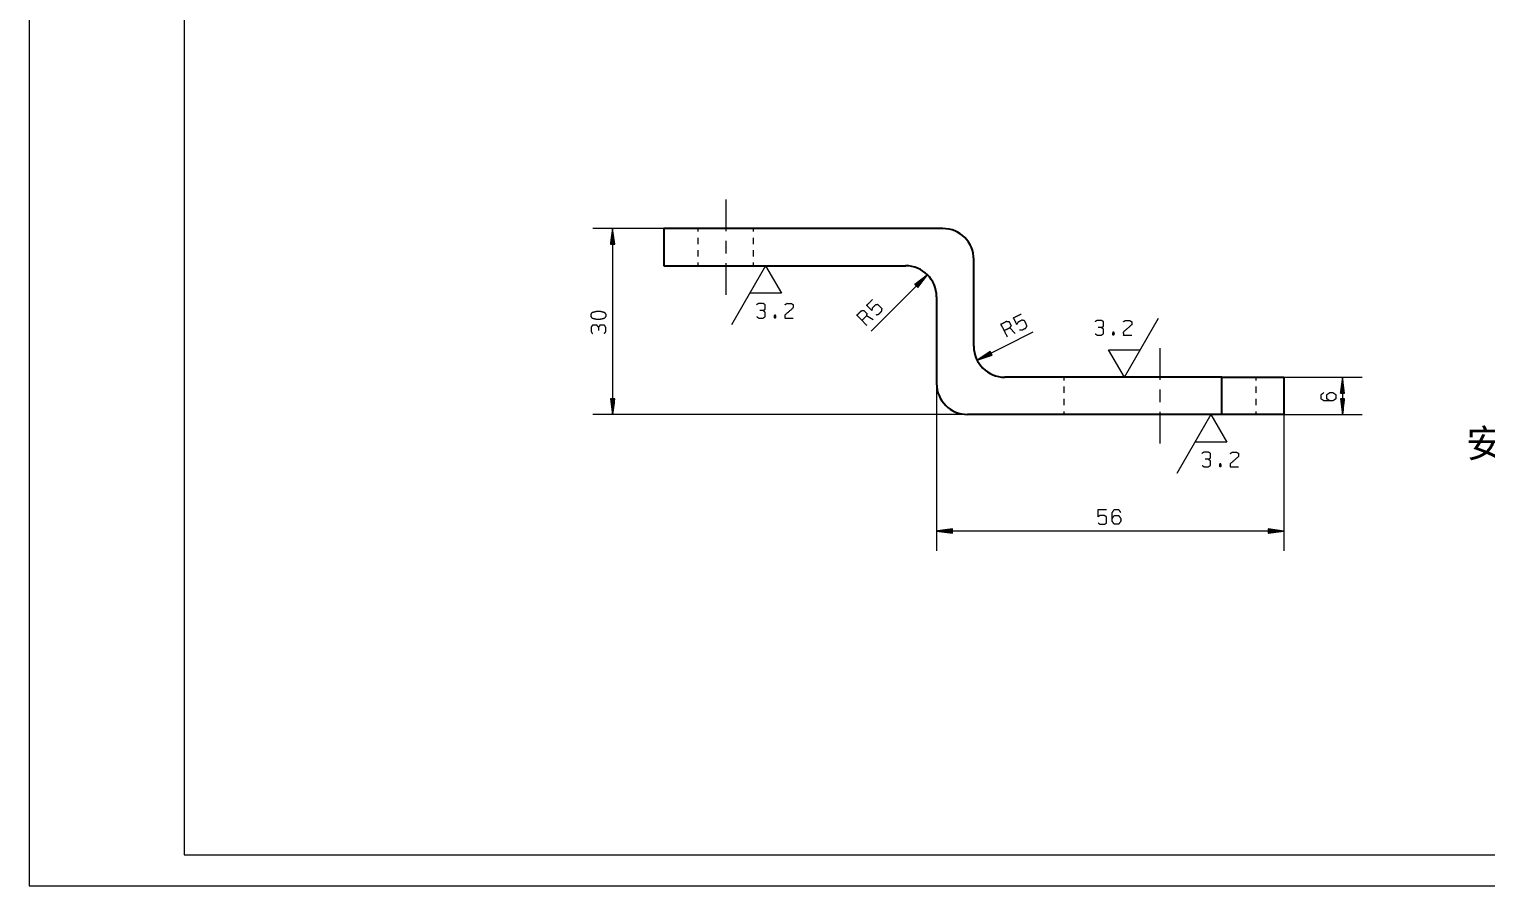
# Model space of a CAD drawing. Header units: millimetres. Extents: x 0 to 420, y 0 to 297.
# Drawn here: x 0 to 234.9, y 0 to 138.2 of the extents above; entities that cross this region are included whole.
import ezdxf

# ---------------------------------------------------------------- set-up
doc = ezdxf.new("R2010")
doc.units = ezdxf.units.MM
doc.layers.add('101', color=7, linetype='Continuous', true_color=0xffffff)

msp = doc.modelspace()

# ---------------------------------------------------------------- linework, layer by layer
at = {"layer": '101', "color": 133, "linetype": 'Continuous', "lineweight": 18}
for p, q in [((0, 297), (0, 0)), ((25, 292), (25, 5)), ((25, 5), (415, 5)), ((0, 0), (420, 0))]:
    msp.add_line(p, q, dxfattribs=at)
at = {"layer": '101', "color": 22, "linetype": 'Continuous', "lineweight": 18}
for p, q in [((102.31, 106.07), (90.9, 106.07)), ((94.07, 106.07), (93.74, 103.53)), ((94.05, 103.53), (94.05, 105.87)), ((94.07, 106.07), (94.07, 76.07)), ((94.41, 103.53), (94.07, 106.07)), ((94.1, 103.53), (94.1, 105.87)), ((93.74, 103.53), (93.74, 103.56)), ((93.74, 103.53), (93.74, 103.56)), ((93.74, 103.53), (94.41, 103.53)), ((93.79, 103.53), (93.79, 103.94)), ((93.84, 103.53), (93.84, 104.33)), ((93.89, 103.53), (93.89, 104.72)), ((93.94, 103.53), (93.94, 105.1)), ((94, 103.53), (94, 105.49)), ((94.15, 103.53), (94.15, 105.49)), ((94.2, 103.53), (94.2, 105.1)), ((94.25, 103.53), (94.25, 104.72)), ((94.3, 103.53), (94.3, 104.33)), ((94.35, 103.53), (94.35, 103.94)), ((94.4, 103.53), (94.4, 103.56)), ((94.4, 103.53), (94.4, 103.56)), ((122.55, 100.07), (114.93, 100.07)), ((144.83, 98.61), (135.78, 89.51)), ((144.83, 98.61), (142.81, 97.05)), ((142.81, 97.04), (142.83, 97.07)), ((142.81, 97.04), (142.83, 97.07)), ((142.81, 97.05), (143.28, 96.58)), ((142.84, 97.01), (143.14, 97.3)), ((142.88, 96.97), (143.45, 97.54)), ((142.92, 96.94), (143.76, 97.78)), ((142.95, 96.9), (144.06, 98.02)), ((142.99, 96.86), (144.37, 98.26)), ((143.02, 96.83), (144.68, 98.49)), ((143.06, 96.79), (144.72, 98.46)), ((143.1, 96.76), (144.48, 98.15)), ((143.13, 96.72), (144.24, 97.84)), ((143.17, 96.69), (144.01, 97.53)), ((143.21, 96.65), (143.77, 97.22)), ((143.24, 96.61), (143.54, 96.91)), ((143.28, 96.58), (144.83, 98.61)), ((143.28, 96.58), (143.3, 96.6)), ((143.28, 96.58), (143.3, 96.6)), ((152.85, 84.81), (161.88, 89.38)), ((154.96, 86.25), (152.85, 84.81)), ((152.85, 84.81), (155.26, 85.66)), ((155.1, 85.98), (153.01, 84.92)), ((155.13, 85.93), (153.03, 84.87)), ((155.08, 86.02), (153.33, 85.14)), ((155.15, 85.89), (153.4, 85)), ((155.06, 86.07), (153.65, 85.36)), ((155.17, 85.84), (153.77, 85.13)), ((155.03, 86.11), (153.97, 85.58)), ((155.19, 85.8), (154.13, 85.26)), ((155.01, 86.16), (154.29, 85.8)), ((155.22, 85.75), (154.5, 85.39)), ((154.99, 86.2), (154.62, 86.02)), ((155.24, 85.71), (154.87, 85.52)), ((154.96, 86.25), (154.94, 86.24)), ((154.96, 86.25), (154.94, 86.24)), ((155.26, 85.66), (154.96, 86.25)), ((155.26, 85.66), (155.23, 85.65)), ((155.26, 85.66), (155.23, 85.65)), ((146.31, 81.07), (146.31, 54.08)), ((172.8, 82.07), (180.42, 82.07)), ((202.31, 82.07), (214.94, 82.07)), ((211.76, 82.07), (211.43, 79.53)), ((211.48, 79.53), (211.48, 79.94)), ((211.53, 79.53), (211.53, 80.33)), ((211.58, 79.53), (211.58, 80.72)), ((211.63, 79.53), (211.63, 81.1)), ((211.68, 79.53), (211.68, 81.49)), ((211.74, 79.53), (211.74, 81.87)), ((212.1, 79.53), (211.76, 82.07)), ((211.76, 82.07), (211.76, 76.07)), ((211.79, 79.53), (211.79, 81.87)), ((211.84, 79.53), (211.84, 81.49)), ((211.89, 79.53), (211.89, 81.1)), ((211.94, 79.53), (211.94, 80.72)), ((211.99, 79.53), (211.99, 80.33)), ((212.04, 79.53), (212.04, 79.94)), ((93.74, 78.61), (93.74, 78.57)), ((93.74, 78.61), (93.74, 78.57)), ((94.41, 78.61), (93.74, 78.61)), ((93.74, 78.61), (94.07, 76.07)), ((93.79, 78.61), (93.79, 78.19)), ((93.84, 78.61), (93.84, 77.8)), ((93.89, 78.61), (93.89, 77.42)), ((93.94, 78.61), (93.94, 77.03)), ((94, 78.61), (94, 76.64)), ((94.05, 78.61), (94.05, 76.26)), ((94.07, 76.07), (94.41, 78.61)), ((94.1, 78.61), (94.1, 76.26)), ((94.15, 78.61), (94.15, 76.64)), ((94.2, 78.61), (94.2, 77.03)), ((94.25, 78.61), (94.25, 77.42)), ((94.3, 78.61), (94.3, 77.8)), ((94.35, 78.61), (94.35, 78.19)), ((94.4, 78.61), (94.4, 78.57)), ((94.4, 78.61), (94.4, 78.57)), ((211.43, 79.53), (211.43, 79.56)), ((211.43, 79.53), (211.43, 79.56)), ((211.43, 79.53), (212.1, 79.53)), ((211.43, 78.61), (211.76, 76.07)), ((211.43, 78.61), (211.43, 78.57)), ((212.1, 78.61), (211.43, 78.61)), ((211.43, 78.61), (211.43, 78.57)), ((211.48, 78.61), (211.48, 78.19)), ((211.53, 78.61), (211.53, 77.8)), ((211.58, 78.61), (211.58, 77.42)), ((211.63, 78.61), (211.63, 77.03)), ((211.68, 78.61), (211.68, 76.64)), ((211.74, 78.61), (211.74, 76.26)), ((211.76, 76.07), (212.1, 78.61)), ((211.79, 78.61), (211.79, 76.26)), ((211.84, 78.61), (211.84, 76.64)), ((211.89, 78.61), (211.89, 77.03)), ((211.94, 78.61), (211.94, 77.42)), ((211.99, 78.61), (211.99, 77.8)), ((212.04, 78.61), (212.04, 78.19)), ((212.09, 79.53), (212.09, 79.56)), ((212.09, 79.53), (212.09, 79.56)), ((212.09, 78.61), (212.09, 78.57)), ((212.09, 78.61), (212.09, 78.57)), ((151.31, 76.07), (90.9, 76.07)), ((194.35, 76.07), (186.73, 76.07)), ((202.31, 76.07), (214.94, 76.07)), ((202.31, 76.07), (202.31, 54.08)), ((148.85, 57.59), (146.31, 57.25)), ((146.31, 57.25), (148.85, 56.92)), ((202.31, 57.25), (146.31, 57.25)), ((148.85, 57.28), (146.5, 57.28)), ((148.85, 57.23), (146.5, 57.23)), ((148.85, 57.33), (146.89, 57.33)), ((148.85, 57.18), (146.89, 57.18)), ((148.85, 57.38), (147.27, 57.38)), ((148.85, 57.13), (147.27, 57.13)), ((148.85, 57.43), (147.66, 57.43)), ((148.85, 57.08), (147.66, 57.08)), ((148.85, 57.48), (148.05, 57.48)), ((148.85, 57.03), (148.05, 57.03)), ((148.85, 57.53), (148.43, 57.53)), ((148.85, 56.98), (148.43, 56.98)), ((148.85, 57.58), (148.82, 57.58)), ((148.85, 57.58), (148.82, 57.58)), ((148.85, 56.92), (148.82, 56.92)), ((148.85, 56.92), (148.82, 56.92)), ((148.85, 56.92), (148.85, 57.59)), ((202.31, 57.25), (199.77, 57.59)), ((199.77, 57.59), (199.77, 56.92)), ((199.77, 57.58), (199.8, 57.58)), ((199.77, 57.58), (199.8, 57.58)), ((199.77, 57.53), (200.19, 57.53)), ((199.77, 57.48), (200.57, 57.48)), ((199.77, 57.43), (200.96, 57.43)), ((199.77, 57.38), (201.34, 57.38)), ((199.77, 57.33), (201.73, 57.33)), ((199.77, 57.28), (202.12, 57.28)), ((199.77, 56.92), (202.31, 57.25)), ((199.77, 57.23), (202.12, 57.23)), ((199.77, 57.18), (201.73, 57.18)), ((199.77, 57.13), (201.34, 57.13)), ((199.77, 57.08), (200.96, 57.08)), ((199.77, 57.03), (200.57, 57.03)), ((199.77, 56.98), (200.19, 56.98)), ((199.77, 56.92), (199.8, 56.92)), ((199.77, 56.92), (199.8, 56.92))]:
    msp.add_line(p, q, dxfattribs=at)
at = {"layer": '101', "color": 251, "linetype": 'Continuous', "lineweight": 25}
for p, q in [((102.31, 106.07), (102.31, 100.07)), ((147.31, 106.07), (102.31, 106.07)), ((152.31, 87.07), (152.31, 101.07)), ((102.31, 100.07), (141.31, 100.07)), ((146.31, 95.07), (146.31, 81.07)), ((192.31, 82.07), (157.31, 82.07)), ((192.31, 82.07), (202.31, 82.07)), ((192.31, 76.07), (192.31, 82.07)), ((202.31, 82.07), (202.31, 76.07)), ((192.31, 76.07), (151.31, 76.07)), ((202.31, 76.07), (192.31, 76.07))]:
    msp.add_line(p, q, dxfattribs=at)
at = {"layer": '101', "color": 53, "linetype": 'Continuous', "lineweight": 18}
for p, q in [((107.81, 106.07), (107.81, 105.57)), ((116.81, 105.57), (116.81, 106.07)), ((107.81, 104.57), (107.81, 103.57)), ((116.81, 103.57), (116.81, 104.57)), ((107.81, 102.57), (107.81, 101.57)), ((116.81, 101.57), (116.81, 102.57)), ((107.81, 100.57), (107.81, 100.07)), ((116.81, 100.07), (116.81, 100.57)), ((166.81, 82.07), (166.81, 81.57)), ((166.81, 80.57), (166.81, 79.57)), ((197.81, 81.57), (197.81, 82.07)), ((197.81, 79.57), (197.81, 80.57)), ((166.81, 78.57), (166.81, 77.57)), ((197.81, 77.57), (197.81, 78.57)), ((166.81, 76.57), (166.81, 76.07)), ((197.81, 76.07), (197.81, 76.57))]:
    msp.add_line(p, q, dxfattribs=at)
at = {"layer": '101', "color": 151, "linetype": 'Continuous', "lineweight": 18}
for p, q in [((112.31, 104.07), (112.31, 102.06)), ((182.31, 80.07), (182.31, 78.06))]:
    msp.add_line(p, q, dxfattribs=at)
at = {"layer": '101', "color": 163, "linetype": 'Continuous', "lineweight": 13}
for p, q in [((118.74, 100.07), (113.24, 90.55)), ((118.74, 100.07), (121.31, 95.62)), ((121.31, 95.62), (116.17, 95.62)), ((176.61, 82.07), (182.11, 91.59)), ((176.61, 82.07), (174.04, 86.52)), ((174.04, 86.52), (179.18, 86.52)), ((190.54, 76.07), (185.04, 66.55)), ((190.54, 76.07), (193.1, 71.62)), ((193.1, 71.62), (187.97, 71.62))]:
    msp.add_line(p, q, dxfattribs=at)
at = {"layer": '101', "color": 72, "linetype": 'Continuous', "lineweight": 18}
for p, q in [((120.18, 92.08), (120.34, 91.65)), ((136.08, 91.35), (134.99, 91.96)), ((158.96, 89.13), (158.12, 90.05)), ((174.73, 89.33), (174.89, 88.9)), ((191.97, 68.08), (192.13, 67.65))]:
    msp.add_line(p, q, dxfattribs=at)
at = {"layer": '101', "color": 251, "linetype": 'Continuous', "lineweight": 25}
for centre, start, end in [((147.31, 101.07), 0, 90), ((141.31, 95.07), 0, 90), ((157.31, 87.07), 180, 270), ((151.31, 81.07), 180, 270)]:
    msp.add_arc(centre, 5, start, end, dxfattribs=at)
at = {"layer": '101', "color": 22, "linetype": 'Continuous', "lineweight": 18}
msp.add_arc((157.31, 87.07), 5, 174.4246, 180, dxfattribs=at)
at = {"layer": '101', "color": 151, "linetype": 'Continuous', "lineweight": 18}
for points, knots in [([(112.31, 110.74), (112.31, 109.15), (112.31, 105.66)], [0, 0, 0.312241, 1, 1]), ([(112.31, 100.48), (112.31, 98.57), (112.31, 95.39)], [0, 0, 0.375517, 1, 1]), ([(182.31, 86.74), (182.31, 85.15), (182.31, 81.66)], [0, 0, 0.312242, 1, 1]), ([(182.31, 76.48), (182.31, 74.57), (182.31, 71.39)], [0, 0, 0.375516, 1, 1])]:
    msp.add_open_spline(points, degree=1, knots=knots, dxfattribs=at)
at = {"layer": '101', "color": 72, "linetype": 'Continuous', "lineweight": 18}
for points, knots in [([(118.33, 92.83), (118.66, 93.05), (118.66, 93.78), (118.33, 94), (117.64, 94), (117.3, 93.78)], [0, 0, 0.153874, 0.429855, 0.583729, 0.846126, 1, 1]), ([(121.87, 93.78), (122.19, 94), (122.88, 94), (123.21, 93.78), (123.21, 93.3), (121.85, 92.1), (121.87, 91.63), (123.21, 91.63)], [0, 0, 0.069692, 0.192977, 0.265273, 0.350228, 0.674741, 0.759753, 1, 1]), ([(136.57, 92.16), (136.96, 92.24), (137.45, 92.73), (137.52, 93.13), (136.85, 93.8), (136.44, 93.73), (135.95, 93.25), (135.87, 92.85), (135.04, 93.68), (136, 94.64)], [0, 0, 0.062229, 0.168344, 0.230573, 0.376817, 0.441266, 0.547381, 0.609608, 0.79049, 1, 1]), ([(92.98, 92.23), (92.73, 92.57), (92.03, 92.74), (91.55, 92.74), (90.83, 92.57), (90.6, 92.23), (90.6, 91.9), (90.83, 91.56), (91.55, 91.38), (92.03, 91.4), (92.73, 91.56), (92.98, 91.9), (92.98, 92.23)], [0, 0, 0.067526, 0.183972, 0.260584, 0.380943, 0.446141, 0.500306, 0.565504, 0.685864, 0.762529, 0.878309, 0.945835, 1, 1]), ([(117.32, 91.85), (117.64, 91.63), (118.33, 91.63), (118.66, 91.85), (118.66, 92.58), (118.33, 92.83), (117.81, 92.83)], [0, 0, 0.124121, 0.343688, 0.472447, 0.703378, 0.836733, 1, 1]), ([(120.18, 91.65), (120.34, 91.65), (120.42, 91.88), (120.34, 92.08), (120.18, 92.08), (120.09, 91.88), (120.18, 91.65), (120.34, 92.08)], [0, 0, 0.093974, 0.236783, 0.365957, 0.459931, 0.589105, 0.731914, 1, 1]), ([(135.13, 90.4), (133.45, 92.07), (134.16, 92.79), (134.55, 92.87), (135.07, 92.36), (134.99, 91.96), (134.28, 91.25)], [0, 0, 0.400951, 0.571034, 0.639276, 0.761672, 0.829916, 1, 1]), ([(159.68, 89.74), (160.08, 89.69), (160.7, 90), (160.89, 90.36), (160.46, 91.2), (160.05, 91.28), (159.44, 90.96), (159.24, 90.61), (158.71, 91.66), (159.92, 92.27)], [0, 0, 0.062228, 0.168344, 0.230571, 0.376815, 0.441265, 0.54738, 0.609608, 0.79049, 1, 1]), ([(91.78, 90.13), (91.55, 90.47), (90.83, 90.47), (90.6, 90.13), (90.6, 89.44), (90.83, 89.11)], [0, 0, 0.153874, 0.429851, 0.583726, 0.846126, 1, 1]), ([(92.75, 89.13), (92.98, 89.44), (92.98, 90.13), (92.75, 90.47), (92.03, 90.47), (91.78, 90.13), (91.78, 89.62)], [0, 0, 0.12412, 0.34369, 0.472447, 0.703377, 0.836731, 1, 1]), ([(157.77, 88.52), (156.69, 90.64), (157.59, 91.1), (157.99, 91.05), (158.32, 90.4), (158.12, 90.05), (157.22, 89.59)], [0, 0, 0.400951, 0.571035, 0.639278, 0.761673, 0.829915, 1, 1]), ([(172.88, 90.08), (173.22, 90.3), (173.22, 91.03), (172.88, 91.25), (172.19, 91.25), (171.86, 91.03)], [0, 0, 0.153875, 0.429853, 0.583728, 0.846125, 1, 1]), ([(171.87, 89.1), (172.19, 88.88), (172.88, 88.88), (173.22, 89.1), (173.22, 89.83), (172.88, 90.08), (172.37, 90.08)], [0, 0, 0.124121, 0.343687, 0.472445, 0.703376, 0.836731, 1, 1]), ([(174.73, 88.9), (174.89, 88.9), (174.98, 89.13), (174.89, 89.33), (174.73, 89.33), (174.65, 89.13), (174.73, 88.9), (174.89, 89.33)], [0, 0, 0.09398, 0.236785, 0.365957, 0.459936, 0.589108, 0.731913, 1, 1]), ([(176.43, 91.03), (176.75, 91.25), (177.43, 91.25), (177.77, 91.03), (177.77, 90.55), (176.41, 89.35), (176.43, 88.88), (177.77, 88.88)], [0, 0, 0.069691, 0.192976, 0.265274, 0.350227, 0.67474, 0.759752, 1, 1]), ([(209.72, 78.26), (209.24, 78.58), (209.24, 79.27), (209.72, 79.61), (210.19, 79.61), (210.67, 79.27), (210.67, 78.58), (210.19, 78.26), (208.77, 78.26), (208.29, 78.58), (208.29, 79.27), (208.77, 79.61)], [0, 0, 0.076962, 0.16976, 0.248071, 0.312017, 0.390328, 0.483126, 0.560088, 0.751924, 0.828889, 0.921687, 1, 1]), ([(190.12, 68.83), (190.46, 69.05), (190.46, 69.78), (190.12, 70), (189.43, 70), (189.1, 69.78)], [0, 0, 0.153873, 0.429852, 0.583724, 0.846122, 1, 1]), ([(189.12, 67.85), (189.43, 67.63), (190.12, 67.63), (190.46, 67.85), (190.46, 68.58), (190.12, 68.83), (189.61, 68.83)], [0, 0, 0.124123, 0.34369, 0.472445, 0.703376, 0.836727, 1, 1]), ([(193.67, 69.78), (193.99, 70), (194.68, 70), (195.01, 69.78), (195.01, 69.3), (193.65, 68.1), (193.67, 67.63), (195.01, 67.63)], [0, 0, 0.069691, 0.192975, 0.265273, 0.350227, 0.674741, 0.759753, 1, 1]), ([(191.97, 67.65), (192.13, 67.65), (192.22, 67.88), (192.13, 68.08), (191.97, 68.08), (191.89, 67.88), (191.97, 67.65), (192.13, 68.08)], [0, 0, 0.093979, 0.236783, 0.365956, 0.459935, 0.589108, 0.731913, 1, 1]), ([(172.35, 58.57), (172.69, 58.35), (173.38, 58.35), (173.71, 58.57), (173.71, 59.52), (173.38, 59.77), (172.69, 59.77), (172.35, 59.55), (172.35, 60.72), (173.71, 60.72)], [0, 0, 0.062228, 0.168344, 0.230572, 0.376816, 0.441265, 0.547381, 0.609609, 0.790489, 1, 1]), ([(174.64, 59.3), (174.96, 59.77), (175.65, 59.77), (175.99, 59.3), (175.99, 58.82), (175.65, 58.35), (174.96, 58.35), (174.64, 58.82), (174.64, 60.25), (174.96, 60.72), (175.65, 60.72), (175.99, 60.25)], [0, 0, 0.076962, 0.169762, 0.248074, 0.312018, 0.39033, 0.48313, 0.560092, 0.751926, 0.828889, 0.921689, 1, 1])]:
    msp.add_open_spline(points, degree=1, knots=knots, dxfattribs=at)

# ---------------------------------------------------------------- texts
at = {"layer": '101', "color": 95, "linetype": 'Continuous', "lineweight": 18, "insert": (231.7, 73.65), "char_height": 4.5, "width": 12383.9218, "attachment_point": 1}
msp.add_mtext('{\\fSimSun|b0|i0|c134|p2;安装于：CRAFL1-1B00BP00S夹具，}CRAFL1-1B09BL00S{\\fSimSun|b0|i0|c134|p2;单元}', dxfattribs=at)

doc.saveas('drawing.dxf')
